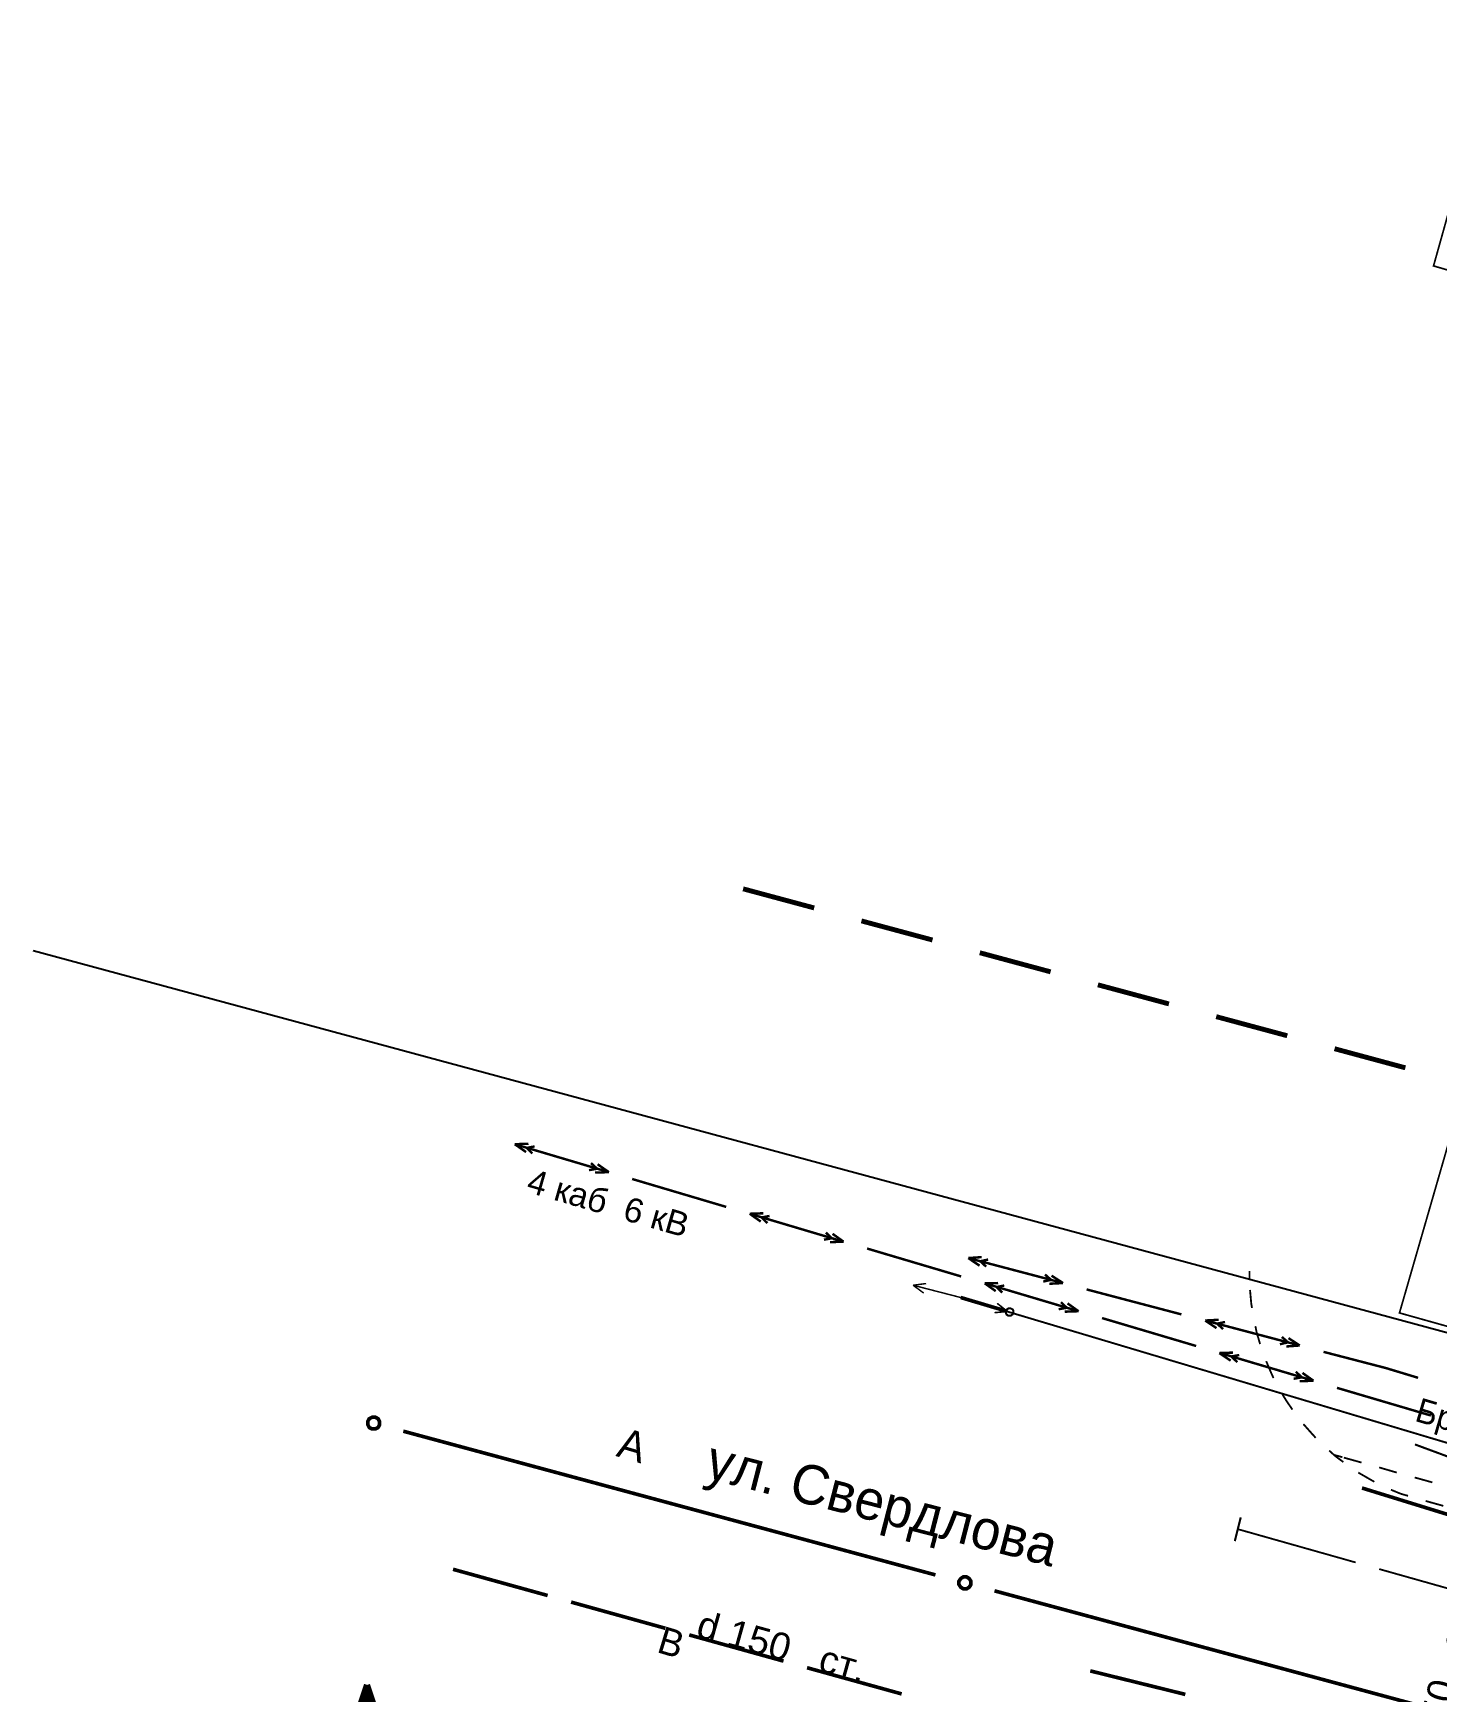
# Model space of a CAD drawing. Extents: x -2634 to -2115, y -2142 to -1393.
# Drawn here: x -2548.6 to -2491.4, y -1716 to -1648.3 of the extents above; entities that cross this region are included whole.
import ezdxf

# ---------------------------------------------------------------- set-up
doc = ezdxf.new("R2010")
doc.units = 0
doc.header["$MEASUREMENT"] = 0
for name, color, linetype in [('500_Дополн-Бордюры__п', 7, 'Continuous'), ('500_Дороги-Проезжие_ч', 7, 'Continuous'), ('500_Линии_-Линии_связ', 7, 'Continuous'), ('500_Линии_-ЛЭП_провод', 7, 'Continuous'), ('500_Линии_-Электрокаб', 7, 'Continuous'), ('500_Строен-Здания', 7, 'Continuous'), ('500_Трубоп-Водопровод', 7, 'Continuous'), ('500_Трубоп-Газопровод', 7, 'Continuous'), ('500_Трубоп-Канализаци', 7, 'Continuous'), ('500_Улицы-Улицы_и_их', 7, 'Continuous'), ('ЗАЯВКИ-Условные_з', 7, 'Continuous'), ('Красные_ли-Красные_ли', 7, 'Continuous'), ('Красные_ли-Линии_регу', 7, 'Continuous'), ('Красные_ли-Оси_улиц_к', 7, 'Continuous')]:
    doc.layers.add(name, color=color, linetype=linetype)
doc.styles.add('TARIAL', font='Arial')

msp = doc.modelspace()

# ---------------------------------------------------------------- linework, layer by layer
at = {"layer": '500_Дополн-Бордюры__п', "color": 1, "const_width": 0.075}
for points in [[(-2499, -1698.86), (-2499, -1698.84)], [(-2499, -1698.84), (-2499, -1699.19)], [(-2498.93, -1700.16), (-2498.98, -1699.61)], [(-2498.9, -1700.35), (-2498.93, -1700.16)], [(-2498.71, -1701.34), (-2498.76, -1701.09)], [(-2498.57, -1701.82), (-2498.71, -1701.34)], [(-2498.1, -1703.04), (-2498.32, -1702.52)], [(-2498.02, -1703.21), (-2498.1, -1703.04)], [(-2497.52, -1704.1), (-2497.66, -1703.87)], [(-2497.25, -1704.5), (-2497.52, -1704.1)], [(-2496.42, -1705.52), (-2496.8, -1705.09)], [(-2496.3, -1705.65), (-2496.42, -1705.52)], [(-2495.55, -1706.35), (-2495.75, -1706.17)], [(-2495.43, -1706.45), (-2495.55, -1706.35)], [(-2495.55, -1706.35), (-2495.21, -1706.44)], [(-2495.17, -1706.64), (-2495.43, -1706.45)], [(-2494.43, -1706.66), (-2495.15, -1706.46)], [(-2494.44, -1707.14), (-2494.56, -1707.07)], [(-2492.99, -1707.07), (-2493.71, -1706.86)], [(-2493.92, -1707.44), (-2494.44, -1707.14)], [(-2493.91, -1707.45), (-2493.92, -1707.44)], [(-2491.54, -1707.47), (-2492.26, -1707.27)], [(-2492.82, -1707.94), (-2493.23, -1707.77)], [(-2492.53, -1708.02), (-2492.82, -1707.94)], [(-2491.09, -1708.43), (-2491.81, -1708.23)]]:
    msp.add_lwpolyline(points, dxfattribs=at)
at = {"layer": '500_Линии_-Линии_связ', "color": 0, "const_width": 0.15}
msp.add_lwpolyline([(-2510.79, -1699.92), (-2508.88, -1700.49)], dxfattribs=at)
at = {"layer": '500_Линии_-Линии_связ', "color": 6}
msp.add_lwpolyline([(-2510.79, -1699.92), (-2472.6, -1711.33)], dxfattribs=at)
at = {"layer": '500_Линии_-Линии_связ', "color": 0}
msp.add_lwpolyline([(-2508.75, -1700.36), (-2508.68, -1700.4), (-2508.65, -1700.47), (-2508.65, -1700.56), (-2508.69, -1700.63), (-2508.76, -1700.67), (-2508.84, -1700.67), (-2508.91, -1700.63), (-2508.94, -1700.56), (-2508.94, -1700.47), (-2508.89, -1700.4), (-2508.83, -1700.36)], close=True, dxfattribs=at)
at = {"layer": '500_Линии_-ЛЭП_провод', "color": 253}
msp.add_line((-2510.79, -1699.92), (-2472.6, -1711.33), dxfattribs=at)
at = {"layer": '500_Линии_-ЛЭП_провод', "color": 0}
for points, const_width in [([(-2512.2, -1699.35), (-2512.73, -1699.42)], 0.06), ([(-2510.79, -1699.92), (-2512.73, -1699.42)], 0.06), ([(-2512.3, -1699.74), (-2512.73, -1699.42)], 0.06), ([(-2510.79, -1699.92), (-2508.88, -1700.49)], 0.065), ([(-2509.3, -1700.16), (-2508.88, -1700.49)], 0.065), ([(-2509.41, -1700.54), (-2508.88, -1700.49)], 0.065)]:
    msp.add_lwpolyline(points, dxfattribs=dict(at, const_width=const_width))
at = {"layer": '500_Линии_-Электрокаб', "color": 12, "const_width": 0.1}
for points in [[(-2528.99, -1693.66), (-2528.43, -1693.64)], [(-2528.99, -1693.66), (-2525.15, -1694.8)], [(-2528.99, -1693.66), (-2528.53, -1693.98)], [(-2528.5, -1693.81), (-2528.18, -1693.75)], [(-2528.5, -1693.81), (-2528.27, -1694.04)], [(-2525.96, -1694.72), (-2525.63, -1694.66)], [(-2525.88, -1694.43), (-2525.63, -1694.66)], [(-2525.71, -1694.82), (-2525.15, -1694.8)], [(-2525.61, -1694.48), (-2525.15, -1694.8)], [(-2524.2, -1695.08), (-2520.36, -1696.22)], [(-2519.4, -1696.5), (-2518.84, -1696.48)], [(-2519.4, -1696.5), (-2515.57, -1697.64)], [(-2519.4, -1696.5), (-2518.95, -1696.82)], [(-2518.92, -1696.65), (-2518.68, -1696.88)], [(-2518.91, -1696.65), (-2518.59, -1696.59)], [(-2516.37, -1697.56), (-2516.05, -1697.5)], [(-2516.29, -1697.27), (-2516.05, -1697.5)], [(-2516.02, -1697.32), (-2515.57, -1697.64)], [(-2516.12, -1697.66), (-2515.57, -1697.64)], [(-2514.61, -1697.92), (-2510.77, -1699.06)], [(-2510.48, -1698.31), (-2509.93, -1698.27)], [(-2510.48, -1698.31), (-2506.61, -1699.33)], [(-2510.48, -1698.31), (-2510.02, -1698.62)], [(-2509.99, -1698.44), (-2509.67, -1698.37)], [(-2509.99, -1698.44), (-2509.75, -1698.66)], [(-2509.81, -1699.34), (-2509.26, -1699.33)], [(-2509.81, -1699.34), (-2505.98, -1700.48)], [(-2509.81, -1699.34), (-2509.36, -1699.66)], [(-2509.33, -1699.49), (-2509.09, -1699.72)], [(-2509.32, -1699.49), (-2509.01, -1699.43)], [(-2507.42, -1699.27), (-2507.1, -1699.2)], [(-2507.35, -1698.98), (-2507.1, -1699.2)], [(-2507.17, -1699.36), (-2506.61, -1699.33)], [(-2507.08, -1699.03), (-2506.61, -1699.33)], [(-2505.65, -1699.59), (-2501.78, -1700.61)], [(-2506.7, -1700.11), (-2506.46, -1700.34)], [(-2506.43, -1700.16), (-2505.98, -1700.48)], [(-2506.79, -1700.4), (-2506.46, -1700.34)], [(-2506.54, -1700.5), (-2505.98, -1700.48)], [(-2505.02, -1700.76), (-2501.18, -1701.9)], [(-2500.81, -1700.86), (-2500.26, -1700.83)], [(-2500.81, -1700.86), (-2496.95, -1701.88)], [(-2500.81, -1700.86), (-2500.35, -1701.17)], [(-2500.32, -1700.99), (-2500, -1700.92)], [(-2500.32, -1700.99), (-2500.08, -1701.21)], [(-2497.68, -1701.53), (-2497.43, -1701.75)], [(-2497.41, -1701.58), (-2496.95, -1701.88)], [(-2500.23, -1702.19), (-2499.67, -1702.17)], [(-2500.23, -1702.18), (-2496.39, -1703.32)], [(-2500.23, -1702.19), (-2499.77, -1702.5)], [(-2499.74, -1702.33), (-2499.42, -1702.27)], [(-2499.74, -1702.33), (-2499.5, -1702.56)], [(-2497.76, -1701.83), (-2497.43, -1701.75)], [(-2497.5, -1701.92), (-2496.95, -1701.88)], [(-2495.98, -1702.14), (-2493.44, -1702.8)], [(-2497.11, -1702.95), (-2496.87, -1703.18)], [(-2496.84, -1703), (-2496.39, -1703.32)], [(-2493.44, -1702.8), (-2492.12, -1703.2)], [(-2497.2, -1703.24), (-2496.87, -1703.18)], [(-2496.95, -1703.34), (-2496.39, -1703.32)], [(-2495.43, -1703.61), (-2491.6, -1704.74)]]:
    msp.add_lwpolyline(points, dxfattribs=at)
at = {"layer": '500_Строен-Здания', "color": 0, "const_width": 0.07}
for points in [[(-2481.39, -1660.73), (-2491.49, -1657.79), (-2488.84, -1648.32)], [(-2481.39, -1660.73), (-2492.88, -1700.55), (-2488.89, -1701.67)]]:
    msp.add_lwpolyline(points, dxfattribs=at)
at = {"layer": '500_Трубоп-Водопровод', "color": 94, "const_width": 0.15}
for points in [[(-2531.51, -1711.02), (-2527.65, -1712.09)], [(-2526.69, -1712.36), (-2522.84, -1713.43)], [(-2521.87, -1713.7), (-2518.02, -1714.77)], [(-2517.06, -1715.04), (-2513.2, -1716.11)]]:
    msp.add_lwpolyline(points, dxfattribs=at)
at = {"layer": '500_Трубоп-Газопровод', "color": 0, "const_width": 0.085}
msp.add_lwpolyline([(-2499.36, -1708.9), (-2499.6, -1709.87)], dxfattribs=at)
at = {"layer": '500_Трубоп-Газопровод', "color": 5, "const_width": 0.075}
for points in [[(-2499.48, -1709.38), (-2494.67, -1710.74)], [(-2493.71, -1711.01), (-2488.89, -1712.37)]]:
    msp.add_lwpolyline(points, dxfattribs=at)
at = {"layer": '500_Трубоп-Канализаци', "color": 34}
for points, const_width in [([(-2489.98, -1706.76), (-2492.25, -1705.92)], 0.085), ([(-2492.25, -1705.92), (-2491.55, -1706.18)], 0.085), ([(-2494.41, -1707.7), (-2490.59, -1708.88)], 0.15), ([(-2505.5, -1715.17), (-2501.62, -1716.13)], 0.15)]:
    msp.add_lwpolyline(points, dxfattribs=dict(at, const_width=const_width))
at = {"layer": 'ЗАЯВКИ-Условные_з', "color": 0, "const_width": 0.25}
for points in [[(-2536.52, -1720.241), (-2535.02, -1715.741)], [(-2535.02, -1730.741), (-2535.02, -1715.741)], [(-2533.52, -1720.241), (-2535.02, -1715.741)]]:
    msp.add_lwpolyline(points, dxfattribs=at)
at = {"layer": 'Красные_ли-Красные_ли', "color": 12}
msp.add_line((-2467.16, -1707.79), (-2548.646, -1685.757), dxfattribs=at)
at = {"layer": 'Красные_ли-Линии_регу', "color": 0, "const_width": 0.2}
for points in [[(-2519.67, -1683.23), (-2516.77, -1684.01)], [(-2514.84, -1684.54), (-2511.94, -1685.32)], [(-2510.01, -1685.84), (-2507.12, -1686.62)], [(-2505.19, -1687.15), (-2502.29, -1687.93)], [(-2500.36, -1688.45), (-2497.46, -1689.23)], [(-2495.53, -1689.76), (-2492.64, -1690.54)]]:
    msp.add_lwpolyline(points, dxfattribs=at)
at = {"layer": 'Красные_ли-Оси_улиц_к', "color": 12, "const_width": 0.15}
for points in [[(-2546.82, -1701.79), (-2546.82, -1701.79), (-2546.82, -1701.79), (-2546.82, -1701.79), (-2546.82, -1701.79), (-2546.82, -1701.79), (-2546.82, -1701.79), (-2546.82, -1701.79), (-2546.82, -1701.79), (-2546.82, -1701.79), (-2546.82, -1701.79), (-2546.82, -1701.79)], [(-2534.68, -1704.81), (-2534.57, -1704.87), (-2534.51, -1704.99), (-2534.51, -1705.12), (-2534.57, -1705.23), (-2534.69, -1705.29), (-2534.81, -1705.29), (-2534.93, -1705.23), (-2534.99, -1705.11), (-2534.99, -1704.98), (-2534.93, -1704.87), (-2534.81, -1704.81)], [(-2522.68, -1708.31), (-2522.68, -1708.31), (-2522.68, -1708.31), (-2522.68, -1708.31), (-2522.68, -1708.31), (-2522.68, -1708.31), (-2522.68, -1708.31), (-2522.68, -1708.31), (-2522.68, -1708.31), (-2522.68, -1708.31), (-2522.68, -1708.31), (-2522.68, -1708.31)], [(-2510.55, -1711.33), (-2510.44, -1711.4), (-2510.37, -1711.51), (-2510.37, -1711.64), (-2510.44, -1711.75), (-2510.55, -1711.82), (-2510.68, -1711.82), (-2510.79, -1711.75), (-2510.86, -1711.64), (-2510.86, -1711.51), (-2510.79, -1711.4), (-2510.68, -1711.33)], [(-2498.55, -1714.84), (-2498.55, -1714.84), (-2498.55, -1714.84), (-2498.55, -1714.84), (-2498.55, -1714.84), (-2498.55, -1714.84), (-2498.55, -1714.84), (-2498.55, -1714.84), (-2498.55, -1714.84), (-2498.55, -1714.84), (-2498.55, -1714.84), (-2498.55, -1714.84)]]:
    msp.add_lwpolyline(points, close=True, dxfattribs=at)
for points in [[(-2533.54, -1705.38), (-2511.82, -1711.25)], [(-2509.41, -1711.9), (-2487.69, -1717.77)]]:
    msp.add_lwpolyline(points, dxfattribs=at)

# ---------------------------------------------------------------- texts
at = {"layer": '500_Дороги-Проезжие_ч', "color": 0}
for s, height, rotation, p in [('Бр', 0.99, 343.64, (-2492.3, -1704.95)), ('А', 1.23, 343.56, (-2524.89, -1706.39))]:
    msp.add_text(s, height=height, rotation=rotation, dxfattribs=at).set_placement(p)
at = {"layer": '500_Линии_-Электрокаб', "color": 0, "style": 'TARIAL'}
msp.add_text('4 каб  6 кВ', height=0.99, rotation=343.93, dxfattribs=at).set_placement((-2528.56, -1695.6))
at = {"layer": '500_Трубоп-Водопровод', "color": 94, "style": 'TARIAL'}
for s, rotation, p in [('d 150   ст.', 344.38, (-2521.64, -1713.76)), ('d 50   ст.', 75.4, (-2491.3, -1718.62))]:
    msp.add_text(s, height=1.11, rotation=rotation, dxfattribs=at).set_placement(p)
at = {"layer": '500_Трубоп-Водопровод', "color": 94}
msp.add_text('В', height=1.11, rotation=343.1, dxfattribs=at).set_placement((-2523.24, -1714.39))
at = {"layer": '500_Улицы-Улицы_и_их', "color": 0}
msp.add_text('ул. Свердлова', height=1.61, rotation=345.6, dxfattribs=at).set_placement((-2521.29, -1707.27))

doc.saveas('drawing.dxf')
